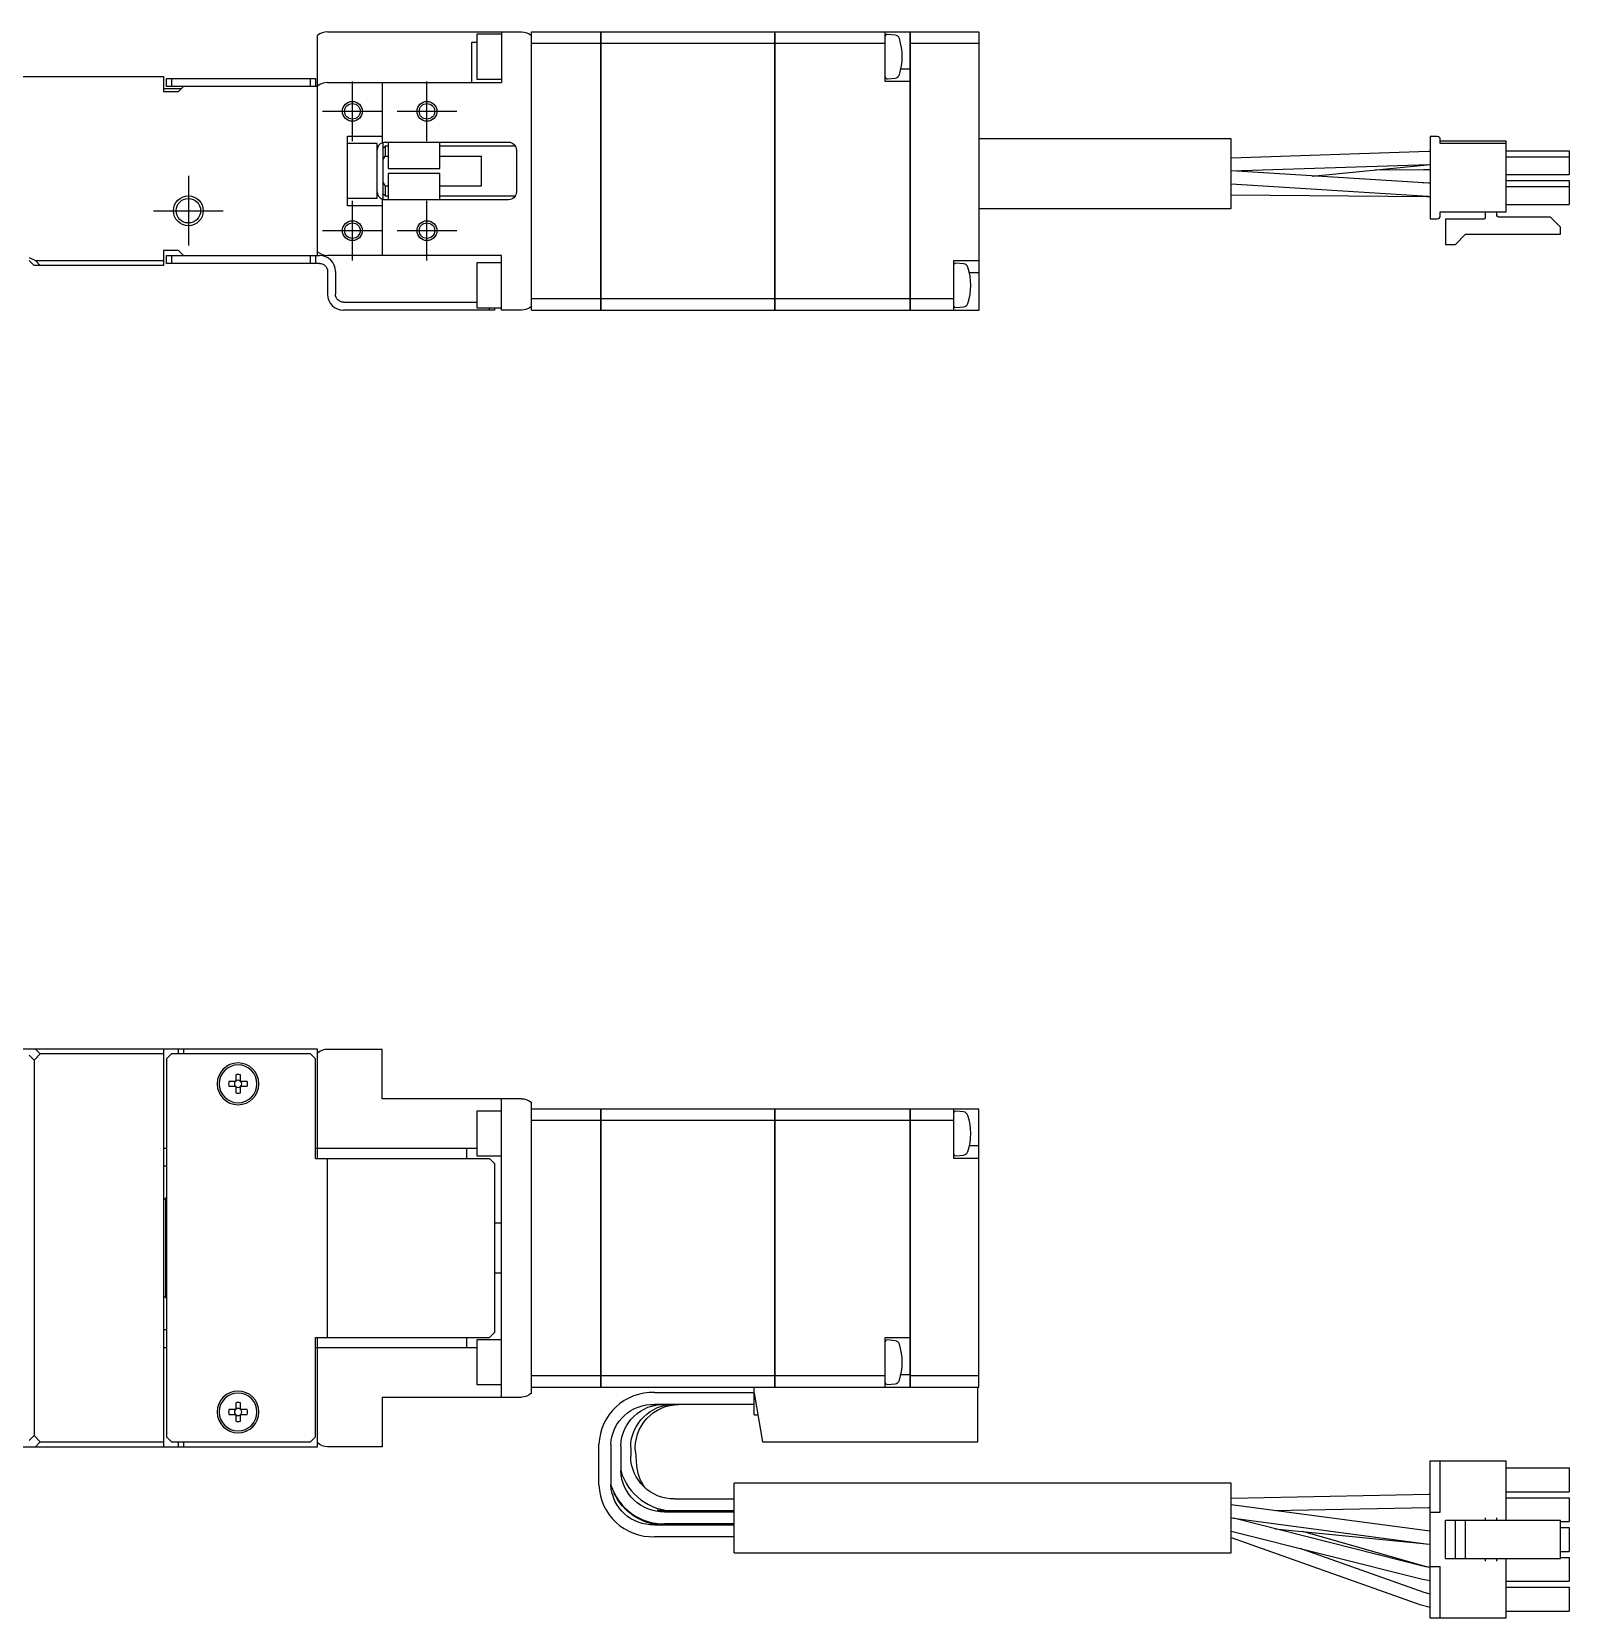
# Model space of a CAD drawing. Extents: x 0 to 721, y -8 to 419.
# Drawn here: x 187.7 to 342.3, y 259.5 to 419 of the extents above; entities that cross this region are included whole.
import ezdxf

# ---------------------------------------------------------------- set-up
doc = ezdxf.new("R2010")
doc.units = 0
doc.header["$LTSCALE"] = 0.5
doc.linetypes.add('CENTER', pattern=[50.8, 31.75, -6.35, 6.35, -6.35])
for name, color, linetype in [('MSM_CENTER', 1, 'CENTER'), ('MSM_CONTINUOUS', 7, 'CONTINUOUS'), ('MSM_NARROW', 5, 'CONTINUOUS')]:
    doc.layers.add(name, color=color, linetype=linetype)

msp = doc.modelspace()

# ---------------------------------------------------------------- linework, layer by layer
at = {"layer": 'MSM_CENTER'}
for p, q in [((219.94, 408.03), (219.94, 414.03)), ((227.44, 408.03), (227.44, 414.03)), ((216.94, 411.03), (222.94, 411.03)), ((224.44, 411.03), (230.44, 411.03)), ((203.44, 404.53), (203.44, 397.53)), ((199.94, 401.03), (206.94, 401.03)), ((219.94, 396.03), (219.94, 402.03)), ((227.44, 396.03), (227.44, 402.03)), ((216.94, 399.03), (222.94, 399.03)), ((224.44, 399.03), (230.44, 399.03))]:
    msp.add_line(p, q, dxfattribs=at)
at = {"layer": 'MSM_CONTINUOUS'}
for p, q in [((216.44, 413.55), (216.44, 418.65)), ((217.44, 419.03), (236.94, 419.03)), ((232.44, 418.78), (232.44, 414.28)), ((234.94, 418.78), (232.44, 418.78)), ((234.94, 419.03), (234.94, 413.93)), ((237.94, 391.03), (237.94, 419.03)), ((237.94, 419.03), (244.93, 419.03)), ((244.93, 391.03), (244.93, 419.03)), ((244.94, 419.02), (244.93, 419.02)), ((244.94, 419.03), (244.94, 391.03)), ((244.94, 419.03), (262.43, 419.03)), ((262.43, 391.03), (262.43, 419.03)), ((262.44, 419.02), (262.43, 419.02)), ((262.44, 419.03), (262.44, 391.03)), ((262.44, 419.03), (276.04, 419.03)), ((273.54, 414.03), (273.54, 419.03)), ((274.52, 418.7), (273.75, 418.76)), ((276.04, 391.03), (276.04, 419.03)), ((276.04, 419.02), (276.05, 419.02)), ((276.05, 419.03), (276.05, 391.03)), ((276.05, 419.03), (282.94, 419.03)), ((282.94, 419.03), (282.94, 391.03)), ((231.94, 417.98), (232.44, 417.98)), ((231.94, 413.93), (231.94, 417.98)), ((237.94, 417.88), (244.93, 417.88)), ((244.94, 417.87), (244.93, 417.87)), ((244.94, 417.88), (262.43, 417.88)), ((262.44, 417.87), (262.43, 417.87)), ((262.44, 417.88), (273.54, 417.88)), ((276.04, 417.87), (276.05, 417.87)), ((276.05, 417.88), (282.94, 417.88)), ((276.04, 415.28), (275.1, 415.28)), ((178.74, 414.53), (200.94, 414.53)), ((200.94, 414.53), (200.94, 413.03)), ((202.69, 413.28), (200.94, 413.28)), ((201.24, 413.53), (201.24, 414.33)), ((201.24, 414.33), (216.24, 414.33)), ((216.44, 413.53), (201.24, 413.53)), ((201.74, 414.33), (201.74, 413.53)), ((202.94, 413.53), (202.44, 413.03)), ((215.74, 413.53), (215.74, 414.33)), ((216.24, 414.33), (216.24, 413.53)), ((216.44, 396.53), (216.44, 413.53)), ((217.44, 413.93), (234.94, 413.93)), ((222.94, 413.93), (222.94, 407.91)), ((232.44, 414.28), (234.94, 414.28)), ((276.04, 414.03), (273.54, 414.03)), ((273.75, 414.3), (274.52, 414.37)), ((200.94, 413.03), (202.44, 413.03)), ((219.44, 408.53), (222.94, 408.53)), ((219.44, 401.53), (219.44, 408.53)), ((328.34, 408.5), (328.34, 400.22)), ((329.06, 408.5), (328.34, 408.5)), ((222.44, 407.78), (219.44, 407.78)), ((222.44, 402.28), (222.44, 407.78)), ((222.94, 407.91), (223.03, 407.91)), ((222.95, 407.88), (223.03, 407.91)), ((223.04, 402.16), (223.04, 407.91)), ((223.24, 407.53), (223.04, 407.33)), ((223.24, 407.93), (235.64, 407.93)), ((223.24, 407.53), (223.24, 406.53)), ((223.54, 407.53), (223.24, 407.53)), ((223.54, 407.93), (223.54, 405.28)), ((228.74, 405.28), (228.74, 407.93)), ((236.33, 407.53), (228.74, 407.53)), ((236.44, 407.13), (236.44, 402.93)), ((308.34, 408.27), (282.94, 408.27)), ((308.34, 401.27), (308.34, 408.27)), ((328.22, 406.98), (308.34, 406.33)), ((328.34, 406.98), (328.22, 406.98)), ((329.36, 407.79), (329.36, 408.2)), ((335.99, 408.04), (329.36, 408.04)), ((335.99, 407.79), (329.36, 407.79)), ((335.99, 400.93), (335.99, 408.04)), ((335.99, 407.06), (342.34, 407.06)), ((342.34, 407.06), (342.34, 404.66)), ((223.04, 406.17), (223.24, 406.53)), ((223.24, 406.53), (223.54, 406.53)), ((223.54, 405.28), (228.74, 405.28)), ((228.74, 406.53), (232.94, 406.53)), ((232.94, 403.53), (232.94, 406.53)), ((308.34, 405.03), (328.26, 405.68)), ((316.49, 404.52), (328.05, 405.65)), ((328.05, 405.65), (328.34, 405.67)), ((328.26, 405.68), (328.34, 405.68)), ((335.99, 406.46), (342.34, 406.46)), ((223.24, 403.53), (223.04, 403.9)), ((223.54, 404.78), (223.54, 402.13)), ((228.74, 404.78), (223.54, 404.78)), ((228.74, 402.13), (228.74, 404.78)), ((308.34, 403.73), (328.13, 402.49)), ((328.21, 403.79), (308.35, 405.03)), ((322.81, 405.14), (327.67, 405.18)), ((328.34, 403.8), (327.55, 403.83)), ((327.67, 405.18), (328.34, 405.18)), ((328.34, 403.78), (328.21, 403.79)), ((335.99, 404.66), (342.34, 404.66)), ((335.99, 404.06), (342.34, 404.06)), ((342.34, 404.06), (342.34, 401.66)), ((219.44, 402.28), (222.44, 402.28)), ((223.03, 402.16), (222.94, 402.19)), ((222.94, 402.16), (222.94, 396.53)), ((222.94, 402.16), (223.03, 402.16)), ((223.04, 402.73), (223.24, 402.53)), ((223.24, 403.53), (223.24, 402.53)), ((223.24, 403.53), (223.54, 403.53)), ((223.24, 402.53), (223.54, 402.53)), ((235.64, 402.13), (223.24, 402.13)), ((228.74, 403.53), (232.94, 403.53)), ((228.74, 402.53), (236.33, 402.53)), ((308.34, 402.64), (328, 402.48)), ((328, 402.48), (328.34, 402.48)), ((328.13, 402.49), (328.34, 402.48)), ((335.99, 403.46), (342.34, 403.46)), ((222.94, 401.53), (219.44, 401.53)), ((282.94, 401.27), (308.34, 401.27)), ((329.36, 400.93), (335.99, 400.93)), ((329.36, 400.52), (329.36, 400.93)), ((333.89, 400.93), (333.89, 400.33)), ((335.04, 400.65), (335.04, 400.93)), ((335.99, 401.66), (342.34, 401.66)), ((328.34, 400.22), (329.06, 400.22)), ((329.89, 400.18), (329.89, 397.65)), ((333.74, 400.18), (329.89, 400.18)), ((340.45, 400.37), (335.32, 400.37)), ((341.45, 399.37), (340.45, 400.37)), ((341.45, 398.67), (341.45, 399.37)), ((329.89, 397.65), (330.89, 397.65)), ((330.89, 397.65), (331.91, 398.67)), ((331.91, 398.67), (341.45, 398.67)), ((187.44, 396.34), (188.05, 396.03)), ((187.94, 395.53), (187.44, 396.03)), ((188.05, 396.03), (200.94, 396.03)), ((188.05, 396.03), (188.55, 395.53)), ((202.44, 397.03), (200.94, 397.03)), ((200.94, 397.03), (200.94, 395.53)), ((201.24, 395.73), (201.24, 396.53)), ((201.24, 396.53), (216.64, 396.53)), ((216.64, 395.73), (201.24, 395.73)), ((201.74, 396.53), (201.74, 395.73)), ((202.44, 397.03), (202.94, 396.53)), ((215.74, 395.73), (215.74, 396.53)), ((216.24, 396.53), (216.24, 395.73)), ((234.94, 396.53), (217.44, 396.53)), ((232.44, 395.78), (232.44, 391.28)), ((234.94, 395.78), (232.44, 395.78)), ((234.94, 391.03), (234.94, 396.53)), ((280.44, 391.03), (280.44, 396.03)), ((280.44, 396.03), (282.94, 396.03)), ((281.41, 395.7), (280.64, 395.76)), ((200.94, 395.53), (187.94, 395.53)), ((217.44, 394.93), (217.44, 392.63)), ((218.24, 394.93), (218.24, 392.63)), ((282.94, 394.78), (281.99, 394.78)), ((219.04, 391.83), (232.44, 391.83)), ((234.24, 391.03), (219.04, 391.03)), ((232.44, 391.28), (234.94, 391.28)), ((233.74, 391.03), (233.74, 391.28)), ((234.24, 391.28), (234.24, 391.03)), ((236.94, 391.03), (234.94, 391.03)), ((237.94, 392.19), (244.93, 392.19)), ((237.94, 391.03), (244.93, 391.03)), ((244.94, 392.19), (244.93, 392.19)), ((244.94, 391.04), (244.93, 391.04)), ((244.94, 392.19), (262.43, 392.19)), ((244.94, 391.03), (262.43, 391.03)), ((262.44, 392.19), (262.43, 392.19)), ((262.44, 391.04), (262.43, 391.04)), ((262.44, 392.19), (276.04, 392.19)), ((262.44, 391.03), (276.04, 391.03)), ((276.04, 392.19), (276.05, 392.19)), ((276.04, 391.04), (276.05, 391.04)), ((276.05, 392.19), (280.44, 392.19)), ((276.05, 391.03), (282.94, 391.03)), ((280.64, 391.3), (281.41, 391.37)), ((216.44, 316.73), (178.94, 316.73)), ((187.94, 315.62), (187.44, 316.12)), ((188.55, 316.23), (187.94, 315.62)), ((188.05, 316.73), (188.55, 316.23)), ((200.94, 316.23), (188.55, 316.23)), ((200.94, 316.73), (200.94, 276.73)), ((201.74, 316.23), (201.24, 315.73)), ((215.74, 316.23), (201.74, 316.23)), ((202.44, 316.23), (202.44, 316.73)), ((202.94, 316.73), (202.94, 316.23)), ((216.24, 315.73), (215.74, 316.23)), ((216.44, 305.73), (216.44, 316.73)), ((217.44, 316.73), (222.94, 316.73)), ((222.94, 311.73), (222.94, 316.73)), ((187.94, 315.62), (187.94, 277.85)), ((201.24, 315.73), (201.24, 277.73)), ((216.24, 305.73), (216.24, 315.73)), ((208.2, 313.47), (207.52, 313.47)), ((207.52, 312.99), (208.2, 312.99)), ((208.2, 314.15), (208.2, 313.47)), ((208.2, 312.99), (208.2, 312.31)), ((208.68, 313.47), (208.68, 314.15)), ((209.36, 313.47), (208.68, 313.47)), ((208.68, 312.99), (209.36, 312.99)), ((208.68, 312.31), (208.68, 312.99)), ((236.94, 311.73), (222.94, 311.73)), ((234.94, 281.73), (234.94, 311.73)), ((237.94, 282.12), (237.94, 311.35)), ((232.44, 310.48), (232.44, 305.98)), ((234.94, 310.48), (232.44, 310.48)), ((237.94, 310.73), (244.93, 310.73)), ((237.94, 309.58), (244.93, 309.58)), ((244.93, 282.73), (244.93, 310.73)), ((244.94, 310.72), (244.93, 310.72)), ((244.94, 309.58), (244.93, 309.58)), ((244.94, 310.73), (244.94, 282.73)), ((244.94, 310.73), (262.43, 310.73)), ((244.94, 309.58), (262.43, 309.58)), ((262.43, 282.73), (262.43, 310.73)), ((262.44, 310.72), (262.43, 310.72)), ((262.44, 309.58), (262.43, 309.58)), ((262.44, 310.73), (262.44, 282.73)), ((262.44, 310.73), (276.04, 310.73)), ((262.44, 309.58), (276.04, 309.58)), ((276.04, 282.73), (276.04, 310.73)), ((276.04, 310.72), (276.05, 310.72)), ((276.04, 309.58), (276.05, 309.58)), ((276.05, 310.73), (276.05, 282.73)), ((276.05, 310.73), (282.94, 310.73)), ((276.05, 309.58), (280.44, 309.58)), ((280.44, 305.73), (280.44, 310.73)), ((281.41, 310.4), (280.64, 310.47)), ((282.94, 282.73), (282.94, 310.73)), ((201.24, 306.73), (200.94, 306.73)), ((232.44, 306.73), (216.24, 306.73)), ((231.44, 305.73), (231.44, 306.73)), ((282.94, 306.98), (281.99, 306.98)), ((200.94, 304.98), (201.24, 304.98)), ((216.24, 305.73), (233.74, 305.73)), ((217.44, 287.73), (217.44, 305.73)), ((232.44, 305.98), (234.94, 305.98)), ((234.24, 305.23), (233.74, 305.73)), ((234.24, 305.23), (234.24, 288.23)), ((282.94, 305.73), (280.44, 305.73)), ((280.64, 306), (281.41, 306.07)), ((201.14, 301.73), (200.94, 301.53)), ((201.14, 301.73), (201.14, 291.73)), ((201.24, 301.73), (201.14, 301.73)), ((234.94, 299.23), (234.24, 299.23)), ((234.24, 294.23), (234.94, 294.23)), ((200.94, 291.93), (201.14, 291.73)), ((201.14, 291.73), (201.24, 291.73)), ((201.24, 288.48), (200.94, 288.48)), ((216.24, 277.73), (216.24, 287.73)), ((216.24, 287.73), (233.74, 287.73)), ((216.44, 276.73), (216.44, 287.73)), ((231.44, 286.73), (231.44, 287.73)), ((232.44, 287.48), (232.44, 282.98)), ((234.94, 287.48), (232.44, 287.48)), ((233.74, 287.73), (234.24, 288.23)), ((273.54, 287.73), (276.04, 287.73)), ((273.54, 282.73), (273.54, 287.73)), ((274.52, 287.4), (273.75, 287.47)), ((200.94, 286.73), (201.24, 286.73)), ((216.24, 286.73), (232.44, 286.73)), ((232.44, 282.98), (234.94, 282.98)), ((237.94, 283.89), (244.93, 283.89)), ((237.94, 282.73), (244.93, 282.73)), ((244.94, 283.89), (244.93, 283.89)), ((244.94, 282.74), (244.93, 282.74)), ((244.94, 283.89), (262.43, 283.89)), ((244.94, 282.73), (282.94, 282.73)), ((260.34, 279.93), (260.34, 282.73)), ((262.44, 283.89), (262.43, 283.89)), ((262.44, 282.74), (262.43, 282.74)), ((262.44, 283.89), (273.54, 283.89)), ((273.75, 283), (274.52, 283.07)), ((276.04, 283.98), (275.1, 283.98)), ((276.04, 283.89), (276.05, 283.89)), ((276.04, 282.74), (276.05, 282.74)), ((276.05, 283.89), (282.94, 283.89)), ((282.84, 277.23), (282.84, 282.73)), ((208.2, 281.15), (208.2, 280.47)), ((208.68, 280.47), (208.68, 281.15)), ((222.94, 281.73), (236.94, 281.73)), ((222.94, 281.73), (222.94, 276.73)), ((250.34, 282.18), (260.34, 282.18)), ((260.34, 280.98), (250.34, 280.98)), ((252.82, 280.98), (252.58, 280.98)), ((260.34, 282.13), (261.2, 277.23)), ((208.2, 280.47), (207.52, 280.47)), ((207.52, 279.99), (208.2, 279.99)), ((208.2, 279.99), (208.2, 279.31)), ((209.36, 280.47), (208.68, 280.47)), ((208.68, 279.99), (209.36, 279.99)), ((208.68, 279.31), (208.68, 279.99)), ((260.34, 279.93), (260.72, 279.93)), ((187.44, 277.35), (187.94, 277.85)), ((187.94, 277.85), (188.55, 277.23)), ((201.24, 277.73), (201.74, 277.23)), ((215.74, 277.23), (216.24, 277.73)), ((178.94, 276.73), (216.44, 276.73)), ((188.55, 277.23), (188.05, 276.73)), ((188.55, 277.23), (200.94, 277.23)), ((201.74, 277.23), (215.74, 277.23)), ((202.44, 276.73), (202.44, 277.23)), ((202.94, 277.23), (202.94, 276.73)), ((222.94, 276.73), (217.44, 276.73)), ((244.74, 272.89), (244.74, 276.98)), ((245.94, 276.98), (245.94, 272.89)), ((246.94, 276.82), (246.94, 274.35)), ((247.94, 276.67), (247.94, 275.79)), ((248.41, 276.22), (248.53, 274.83)), ((261.2, 277.23), (282.84, 277.23)), ((328.34, 259.48), (328.34, 275.33)), ((328.34, 275.33), (335.99, 275.33)), ((329.36, 270.14), (329.36, 275.33)), ((335.99, 269.34), (335.99, 275.33)), ((335.99, 274.61), (342.34, 274.61)), ((342.34, 274.61), (342.34, 272.21)), ((245.95, 272.89), (245.94, 272.92)), ((258.34, 266.08), (258.34, 273.08)), ((308.34, 273.08), (258.34, 273.08)), ((308.34, 266.08), (308.34, 273.08)), ((252.34, 271.48), (258.34, 271.48)), ((328.23, 271.93), (308.34, 271.53)), ((328.34, 271.93), (328.16, 271.93)), ((328.34, 271.93), (328.23, 271.93)), ((335.99, 272.21), (342.34, 272.21)), ((335.99, 271.61), (342.34, 271.61)), ((342.34, 271.61), (342.34, 269.21)), ((250.62, 270.34), (250.6, 270.34)), ((250.6, 270.34), (250.62, 270.34)), ((251.34, 270.28), (250.62, 270.34)), ((250.62, 270.34), (251.84, 270.18)), ((258.34, 270.28), (251.34, 270.28)), ((251.34, 270.18), (258.34, 270.18)), ((328.09, 268.27), (308.34, 270.89)), ((312.64, 270.32), (328.19, 270.63)), ((328.19, 270.63), (328.34, 270.63)), ((328.34, 270.14), (329.36, 270.14)), ((250.34, 268.88), (258.34, 268.88)), ((258.34, 268.98), (251.34, 268.98)), ((308.34, 269.58), (327.92, 266.98)), ((308.34, 268.26), (327.57, 263.41)), ((327.89, 264.67), (308.55, 269.55)), ((312.75, 268.49), (327.93, 266.97)), ((327.84, 264.7), (315.52, 268.21)), ((328.34, 268.25), (328.09, 268.27)), ((329.89, 265.48), (329.89, 269.34)), ((329.89, 269.34), (341.45, 269.34)), ((330.89, 265.48), (330.89, 269.34)), ((331.91, 265.48), (331.91, 269.34)), ((333.89, 269.59), (333.89, 269.34)), ((335.04, 269.34), (335.04, 269.59)), ((341.45, 265.48), (341.45, 269.34)), ((341.45, 269.21), (342.34, 269.21)), ((341.45, 268.61), (342.34, 268.61)), ((342.34, 268.61), (342.34, 266.21)), ((258.34, 267.68), (250.34, 267.68)), ((308.34, 267.59), (327.3, 260.86)), ((327.74, 262.09), (315.26, 266.51)), ((327.92, 266.98), (328.34, 266.94)), ((327.93, 266.97), (328.34, 266.94)), ((258.34, 266.08), (308.34, 266.08)), ((329.89, 265.48), (341.45, 265.48)), ((333.89, 265.48), (333.89, 265.23)), ((335.04, 265.23), (335.04, 265.48)), ((335.99, 259.48), (335.99, 265.48)), ((341.45, 266.21), (342.34, 266.21)), ((341.45, 265.61), (342.34, 265.61)), ((342.34, 265.61), (342.34, 263.21)), ((327.57, 263.41), (328.34, 263.27)), ((328.34, 264.59), (327.84, 264.7)), ((328.34, 264.58), (327.89, 264.67)), ((328.34, 264.68), (329.36, 264.68)), ((329.36, 259.48), (329.36, 264.68)), ((328.34, 261.92), (327.73, 262.09)), ((335.99, 263.21), (342.34, 263.21)), ((335.99, 262.61), (342.34, 262.61)), ((342.34, 262.61), (342.34, 260.21)), ((327.3, 260.86), (328.34, 260.6)), ((327.3, 260.86), (328.34, 260.6)), ((335.99, 260.21), (342.34, 260.21)), ((335.99, 259.48), (328.34, 259.48))]:
    msp.add_line(p, q, dxfattribs=at)
for centre, radius in [((219.94, 411.03), 0.783), ((227.44, 411.03), 0.783), ((203.44, 401.03), 1.23), ((219.94, 399.03), 0.783), ((227.44, 399.03), 0.783)]:
    msp.add_circle(centre, radius, dxfattribs=at)
at = {"layer": 'MSM_CONTINUOUS', "extrusion": (0, 0, -1)}
for centre, radius in [((-208.44, 313.23), 2.1), ((-208.44, 313.23), 1.9), ((-208.44, 280.23), 2.1), ((-208.44, 280.23), 1.9)]:
    msp.add_circle(centre, radius, dxfattribs=at)
at = {"layer": 'MSM_CONTINUOUS'}
for centre, radius, start, end in [((217.44, 417.53), 1.5, 90, 131.8103), ((273.74, 418.57), 0.2, 85, 180), ((274.48, 418.2), 0.5, 17.6292, 85), ((269.24, 416.53), 6, 342.3708, 17.6292), ((217.44, 412.43), 1.5, 90, 131.8103), ((273.74, 414.5), 0.2, 180, 275), ((274.48, 414.87), 0.5, 275, 342.3708), ((329.06, 408.2), 0.3, 360, 90), ((223.24, 407.13), 0.801, 111.0892, 179.9292), ((223.24, 402.94), 0.802, 180.0987, 248.3566), ((329.06, 400.52), 0.3, 270, 360), ((217.44, 398.03), 1.5, 228.1897, 270), ((216.64, 394.93), 1.6, 0, 90), ((280.63, 395.57), 0.2, 85, 161.8051), ((281.37, 395.2), 0.5, 17.6292, 85), ((276.13, 393.53), 6, 342.3708, 17.6292), ((219.04, 392.63), 1.6, 180, 270), ((280.63, 391.5), 0.2, 198.1949, 275), ((281.37, 391.87), 0.5, 275, 342.3708), ((208.44, 313.23), 0.95, 165.3667, 194.6333), ((208.44, 313.23), 0.365, 138.8496, 221.1504), ((208.44, 313.23), 0.95, 75.3667, 104.6333), ((208.44, 313.23), 0.365, 48.8496, 131.1504), ((208.44, 313.23), 0.365, 228.8496, 311.1504), ((208.44, 313.23), 0.365, 318.8496, 41.1504), ((208.44, 313.23), 0.95, 345.3667, 14.6333), ((208.44, 313.23), 0.95, 255.3667, 284.6333), ((280.63, 310.27), 0.2, 85, 161.8051), ((281.37, 309.9), 0.5, 17.6292, 85), ((276.13, 308.23), 6, 342.3708, 17.6292), ((281.37, 306.57), 0.5, 275, 342.3708), ((280.63, 306.2), 0.2, 198.1949, 275), ((273.74, 287.27), 0.2, 85, 180), ((274.48, 286.9), 0.5, 17.6292, 85), ((269.24, 285.23), 6, 342.3708, 17.6292), ((273.74, 283.2), 0.2, 180, 275), ((274.48, 283.57), 0.5, 275, 342.3708), ((208.44, 280.23), 0.95, 75.3667, 104.6333), ((250.14, 276.78), 5.41, 87.9657, 177.8137), ((208.44, 280.23), 0.95, 165.3667, 194.6333), ((208.44, 280.23), 0.365, 138.8496, 221.1504), ((208.44, 280.23), 0.365, 48.8496, 131.1504), ((208.44, 280.23), 0.365, 228.8496, 311.1504), ((208.44, 280.23), 0.95, 255.3667, 284.6333), ((208.44, 280.23), 0.365, 318.8496, 41.1504), ((208.44, 280.23), 0.95, 345.3667, 14.6333), ((250.14, 273.09), 5.41, 182.1273, 272.0933), ((251.26, 274.55), 5.57, 197.3809, 270.7723), ((252.31, 275.87), 5.59, 195.9654, 270.2921)]:
    msp.add_arc(centre, radius, start, end, dxfattribs=at)
at = {"layer": 'MSM_CONTINUOUS', "extrusion": (0, 0, -1)}
for centre, radius, start, end in [((-236.94, 417.53), 1.5, 90, 131.8103), ((-223.24, 407.13), 0.8, 74.8734, 90), ((-235.64, 407.13), 0.8, 90, 180), ((-223.24, 402.93), 0.8, 270, 285.1266), ((-235.64, 402.93), 0.8, 180, 270), ((-335.32, 400.65), 0.28, 270, 0), ((-333.74, 400.33), 0.15, 180, 270), ((-216.64, 394.93), 0.8, 90, 180), ((-219.04, 392.63), 0.8, 270, 0), ((-236.94, 392.53), 1.5, 228.1897, 270), ((-217.44, 315.23), 1.5, 48.1897, 90), ((-236.94, 310.23), 1.5, 90, 131.8103), ((-236.94, 283.23), 1.5, 228.1897, 270), ((-250.15, 276.77), 4.22, 2.8542, 92.5704), ((-251.22, 276.7), 4.29, 1.642, 91.5567), ((-252.29, 276.63), 4.36, 0.5892, 90.5857), ((-252.78, 276.59), 4.39, 355.0821, 90.1308), ((-217.44, 278.23), 1.5, 270, 311.8103), ((-252.29, 275.84), 4.36, 269.4314, 359.3937), ((-252.89, 275.22), 4.37, 322.9581, 354.9542), ((-250.15, 273.1), 4.22, 267.5064, 357.069), ((-251.22, 274.47), 4.29, 268.4892, 358.3121), ((-251.23, 274.33), 5.45, 271.1091, 336.0046)]:
    msp.add_arc(centre, radius, start, end, dxfattribs=at)
at = {"layer": 'MSM_NARROW'}
for centre, radius in [((219.94, 411.03), 1), ((227.44, 411.03), 1), ((203.44, 401.03), 1.5), ((219.94, 399.03), 1), ((227.44, 399.03), 1)]:
    msp.add_circle(centre, radius, dxfattribs=at)

doc.saveas('drawing.dxf')
